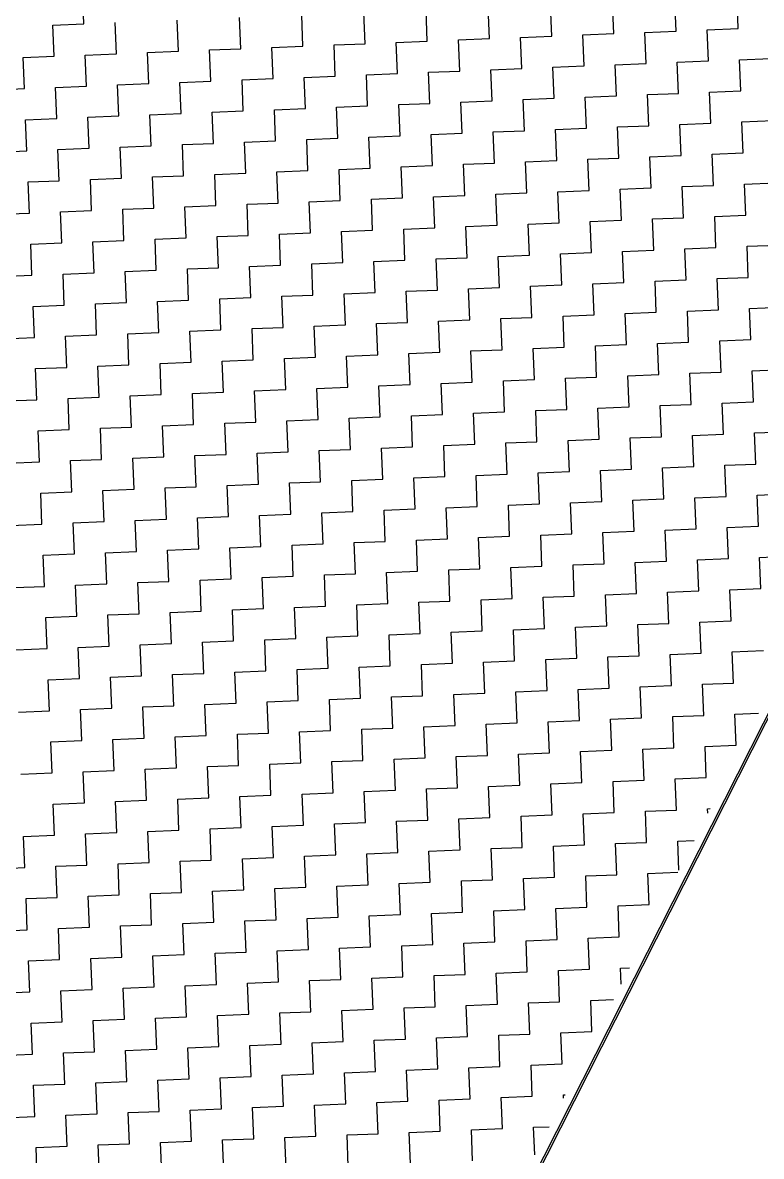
# Model space of a CAD drawing. Header units: metres. Extents: x 281802 to 284768, y 2076477 to 2081449.
# Drawn here: x 282435.3 to 282537.4, y 2077008.6 to 2077165.3 of the extents above; entities that cross this region are included whole.
import ezdxf

# ---------------------------------------------------------------- set-up
doc = ezdxf.new("R2010")
doc.units = ezdxf.units.M
doc.layers.add('POLY_HATCH', color=12, linetype='Continuous')
doc.layers.add('V_BOUND_LINE', color=7, linetype='Continuous')

msp = doc.modelspace()

# ---------------------------------------------------------------- linework, layer by layer
at = {"layer": 'POLY_HATCH', "linetype": 'Continuous'}
for p, q in [((282443.77, 2077165.08), (282443.6, 2077169.38)), ((282534.22, 2077164.44), (282534.05, 2077168.74)), ((282499.83, 2077163.05), (282499.66, 2077167.35)), ((282508.43, 2077163.4), (282508.25, 2077167.69)), ((282517.03, 2077163.74), (282516.85, 2077168.04)), ((282525.62, 2077164.09), (282525.45, 2077168.39)), ((282456.84, 2077161.31), (282456.67, 2077165.6)), ((282465.44, 2077161.65), (282465.27, 2077165.95)), ((282474.04, 2077162), (282473.87, 2077166.3)), ((282482.64, 2077162.35), (282482.46, 2077166.65)), ((282491.23, 2077162.7), (282491.06, 2077167)), ((282439.48, 2077164.91), (282443.77, 2077165.08)), ((282439.65, 2077160.61), (282439.48, 2077164.91)), ((282448.25, 2077160.96), (282448.07, 2077165.26)), ((282521.32, 2077163.92), (282525.62, 2077164.09)), ((282529.92, 2077164.27), (282534.22, 2077164.44)), ((282530.1, 2077159.97), (282529.92, 2077164.27)), ((282486.94, 2077162.52), (282491.23, 2077162.7)), ((282487.11, 2077158.23), (282486.94, 2077162.52)), ((282495.53, 2077162.87), (282499.83, 2077163.05)), ((282495.71, 2077158.57), (282495.53, 2077162.87)), ((282504.13, 2077163.22), (282508.43, 2077163.4)), ((282504.3, 2077158.92), (282504.13, 2077163.22)), ((282512.73, 2077163.57), (282517.03, 2077163.74)), ((282512.9, 2077159.27), (282512.73, 2077163.57)), ((282521.5, 2077159.62), (282521.32, 2077163.92)), ((282443.95, 2077160.78), (282448.25, 2077160.96)), ((282452.55, 2077161.13), (282456.84, 2077161.31)), ((282452.72, 2077156.83), (282452.55, 2077161.13)), ((282461.14, 2077161.48), (282465.44, 2077161.65)), ((282461.32, 2077157.18), (282461.14, 2077161.48)), ((282469.74, 2077161.83), (282474.04, 2077162)), ((282469.91, 2077157.53), (282469.74, 2077161.83)), ((282478.34, 2077162.18), (282482.64, 2077162.35)), ((282478.51, 2077157.88), (282478.34, 2077162.18)), ((282435.35, 2077160.43), (282439.65, 2077160.61)), ((282435.53, 2077156.14), (282435.35, 2077160.43)), ((282444.12, 2077156.48), (282443.95, 2077160.78)), ((282517.2, 2077159.45), (282521.5, 2077159.62)), ((282517.37, 2077155.15), (282517.2, 2077159.45)), ((282525.8, 2077159.79), (282530.1, 2077159.97)), ((282525.97, 2077155.49), (282525.8, 2077159.79)), ((282534.39, 2077160.14), (282538.69, 2077160.32)), ((282534.57, 2077155.84), (282534.39, 2077160.14)), ((282474.21, 2077157.7), (282478.51, 2077157.88)), ((282482.81, 2077158.05), (282487.11, 2077158.23)), ((282482.98, 2077153.75), (282482.81, 2077158.05)), ((282491.41, 2077158.4), (282495.71, 2077158.57)), ((282491.58, 2077154.1), (282491.41, 2077158.4)), ((282500.01, 2077158.75), (282504.3, 2077158.92)), ((282500.18, 2077154.45), (282500.01, 2077158.75)), ((282508.6, 2077159.1), (282512.9, 2077159.27)), ((282508.78, 2077154.8), (282508.6, 2077159.1)), ((282439.82, 2077156.31), (282444.12, 2077156.48)), ((282440, 2077152.01), (282439.82, 2077156.31)), ((282448.42, 2077156.66), (282452.72, 2077156.83)), ((282448.6, 2077152.36), (282448.42, 2077156.66)), ((282457.02, 2077157.01), (282461.32, 2077157.18)), ((282457.19, 2077152.71), (282457.02, 2077157.01)), ((282465.62, 2077157.36), (282469.91, 2077157.53)), ((282465.79, 2077153.06), (282465.62, 2077157.36)), ((282474.39, 2077153.4), (282474.21, 2077157.7)), ((282431.23, 2077155.96), (282435.53, 2077156.14)), ((282504.48, 2077154.62), (282508.78, 2077154.8)), ((282504.65, 2077150.33), (282504.48, 2077154.62)), ((282513.08, 2077154.97), (282517.37, 2077155.15)), ((282513.25, 2077150.67), (282513.08, 2077154.97)), ((282521.67, 2077155.32), (282525.97, 2077155.49)), ((282521.85, 2077151.02), (282521.67, 2077155.32)), ((282530.27, 2077155.67), (282534.57, 2077155.84)), ((282530.44, 2077151.37), (282530.27, 2077155.67)), ((282461.49, 2077152.88), (282465.79, 2077153.06)), ((282470.09, 2077153.23), (282474.39, 2077153.4)), ((282470.26, 2077148.93), (282470.09, 2077153.23)), ((282478.69, 2077153.58), (282482.98, 2077153.75)), ((282478.86, 2077149.28), (282478.69, 2077153.58)), ((282487.28, 2077153.93), (282491.58, 2077154.1)), ((282487.46, 2077149.63), (282487.28, 2077153.93)), ((282495.88, 2077154.28), (282500.18, 2077154.45)), ((282496.05, 2077149.98), (282495.88, 2077154.28)), ((282435.7, 2077151.84), (282440, 2077152.01)), ((282435.87, 2077147.54), (282435.7, 2077151.84)), ((282444.3, 2077152.19), (282448.6, 2077152.36)), ((282444.47, 2077147.89), (282444.3, 2077152.19)), ((282452.89, 2077152.53), (282457.19, 2077152.71)), ((282453.07, 2077148.24), (282452.89, 2077152.53)), ((282461.67, 2077148.58), (282461.49, 2077152.88)), ((282534.74, 2077151.54), (282539.04, 2077151.72)), ((282534.92, 2077147.25), (282534.74, 2077151.54)), ((282491.76, 2077149.8), (282496.05, 2077149.98)), ((282500.35, 2077150.15), (282504.65, 2077150.33)), ((282500.53, 2077145.85), (282500.35, 2077150.15)), ((282508.95, 2077150.5), (282513.25, 2077150.67)), ((282509.12, 2077146.2), (282508.95, 2077150.5)), ((282517.55, 2077150.85), (282521.85, 2077151.02)), ((282517.72, 2077146.55), (282517.55, 2077150.85)), ((282526.15, 2077151.2), (282530.44, 2077151.37)), ((282526.32, 2077146.9), (282526.15, 2077151.2)), ((282457.37, 2077148.41), (282461.67, 2077148.58)), ((282457.54, 2077144.11), (282457.37, 2077148.41)), ((282465.96, 2077148.76), (282470.26, 2077148.93)), ((282466.14, 2077144.46), (282465.96, 2077148.76)), ((282474.56, 2077149.11), (282478.86, 2077149.28)), ((282474.74, 2077144.81), (282474.56, 2077149.11)), ((282483.16, 2077149.45), (282487.46, 2077149.63)), ((282483.33, 2077145.16), (282483.16, 2077149.45)), ((282491.93, 2077145.5), (282491.76, 2077149.8)), ((282431.58, 2077147.36), (282435.87, 2077147.54)), ((282440.17, 2077147.71), (282444.47, 2077147.89)), ((282440.35, 2077143.41), (282440.17, 2077147.71)), ((282448.77, 2077148.06), (282453.07, 2077148.24)), ((282448.94, 2077143.76), (282448.77, 2077148.06)), ((282522.02, 2077146.72), (282526.32, 2077146.9)), ((282530.62, 2077147.07), (282534.92, 2077147.25)), ((282530.79, 2077142.77), (282530.62, 2077147.07)), ((282487.63, 2077145.33), (282491.93, 2077145.5)), ((282487.81, 2077141.03), (282487.63, 2077145.33)), ((282496.23, 2077145.68), (282500.53, 2077145.85)), ((282496.4, 2077141.38), (282496.23, 2077145.68)), ((282504.83, 2077146.03), (282509.12, 2077146.2)), ((282505, 2077141.73), (282504.83, 2077146.03)), ((282513.42, 2077146.38), (282517.72, 2077146.55)), ((282513.6, 2077142.08), (282513.42, 2077146.38)), ((282522.19, 2077142.42), (282522.02, 2077146.72)), ((282444.65, 2077143.59), (282448.94, 2077143.76)), ((282453.24, 2077143.94), (282457.54, 2077144.11)), ((282453.42, 2077139.64), (282453.24, 2077143.94)), ((282461.84, 2077144.29), (282466.14, 2077144.46)), ((282462.01, 2077139.99), (282461.84, 2077144.29)), ((282470.44, 2077144.63), (282474.74, 2077144.81)), ((282470.61, 2077140.33), (282470.44, 2077144.63)), ((282479.03, 2077144.98), (282483.33, 2077145.16)), ((282479.21, 2077140.68), (282479.03, 2077144.98)), ((282436.05, 2077143.24), (282440.35, 2077143.41)), ((282436.22, 2077138.94), (282436.05, 2077143.24)), ((282444.82, 2077139.29), (282444.65, 2077143.59)), ((282517.9, 2077142.25), (282522.19, 2077142.42)), ((282518.07, 2077137.95), (282517.9, 2077142.25)), ((282526.49, 2077142.6), (282530.79, 2077142.77)), ((282526.67, 2077138.3), (282526.49, 2077142.6)), ((282535.09, 2077142.95), (282539.39, 2077143.12)), ((282535.26, 2077138.65), (282535.09, 2077142.95)), ((282474.91, 2077140.51), (282479.21, 2077140.68)), ((282483.51, 2077140.86), (282487.81, 2077141.03)), ((282483.68, 2077136.56), (282483.51, 2077140.86)), ((282492.1, 2077141.21), (282496.4, 2077141.38)), ((282492.28, 2077136.91), (282492.1, 2077141.21)), ((282500.7, 2077141.55), (282505, 2077141.73)), ((282500.88, 2077137.26), (282500.7, 2077141.55)), ((282509.3, 2077141.9), (282513.6, 2077142.08)), ((282509.47, 2077137.6), (282509.3, 2077141.9)), ((282440.52, 2077139.12), (282444.82, 2077139.29)), ((282440.7, 2077134.82), (282440.52, 2077139.12)), ((282449.12, 2077139.46), (282453.42, 2077139.64)), ((282449.29, 2077135.17), (282449.12, 2077139.46)), ((282457.72, 2077139.81), (282462.01, 2077139.99)), ((282457.89, 2077135.51), (282457.72, 2077139.81)), ((282466.31, 2077140.16), (282470.61, 2077140.33)), ((282466.49, 2077135.86), (282466.31, 2077140.16)), ((282475.08, 2077136.21), (282474.91, 2077140.51)), ((282431.92, 2077138.77), (282436.22, 2077138.94)), ((282505.17, 2077137.43), (282509.47, 2077137.6)), ((282505.35, 2077133.13), (282505.17, 2077137.43)), ((282513.77, 2077137.78), (282518.07, 2077137.95)), ((282513.95, 2077133.48), (282513.77, 2077137.78)), ((282522.37, 2077138.13), (282526.67, 2077138.3)), ((282522.54, 2077133.83), (282522.37, 2077138.13)), ((282530.97, 2077138.47), (282535.26, 2077138.65)), ((282531.14, 2077134.18), (282530.97, 2077138.47)), ((282462.19, 2077135.69), (282466.49, 2077135.86)), ((282470.79, 2077136.04), (282475.08, 2077136.21)), ((282470.96, 2077131.74), (282470.79, 2077136.04)), ((282479.38, 2077136.38), (282483.68, 2077136.56)), ((282479.56, 2077132.09), (282479.38, 2077136.38)), ((282487.98, 2077136.73), (282492.28, 2077136.91)), ((282488.15, 2077132.43), (282487.98, 2077136.73)), ((282496.58, 2077137.08), (282500.88, 2077137.26)), ((282496.75, 2077132.78), (282496.58, 2077137.08)), ((282436.4, 2077134.64), (282440.7, 2077134.82)), ((282436.57, 2077130.34), (282436.4, 2077134.64)), ((282444.99, 2077134.99), (282449.29, 2077135.17)), ((282445.17, 2077130.69), (282444.99, 2077134.99)), ((282453.59, 2077135.34), (282457.89, 2077135.51)), ((282453.77, 2077131.04), (282453.59, 2077135.34)), ((282462.36, 2077131.39), (282462.19, 2077135.69)), ((282535.44, 2077134.35), (282539.74, 2077134.52)), ((282535.61, 2077130.05), (282535.44, 2077134.35)), ((282492.45, 2077132.61), (282496.75, 2077132.78)), ((282501.05, 2077132.96), (282505.35, 2077133.13)), ((282501.22, 2077128.66), (282501.05, 2077132.96)), ((282509.65, 2077133.31), (282513.95, 2077133.48)), ((282509.82, 2077129.01), (282509.65, 2077133.31)), ((282518.24, 2077133.65), (282522.54, 2077133.83)), ((282518.42, 2077129.35), (282518.24, 2077133.65)), ((282526.84, 2077134), (282531.14, 2077134.18)), ((282527.02, 2077129.7), (282526.84, 2077134)), ((282458.06, 2077131.22), (282462.36, 2077131.39)), ((282458.24, 2077126.92), (282458.06, 2077131.22)), ((282466.66, 2077131.56), (282470.96, 2077131.74)), ((282466.84, 2077127.26), (282466.66, 2077131.56)), ((282475.26, 2077131.91), (282479.56, 2077132.09)), ((282475.43, 2077127.61), (282475.26, 2077131.91)), ((282483.86, 2077132.26), (282488.15, 2077132.43)), ((282484.03, 2077127.96), (282483.86, 2077132.26)), ((282492.63, 2077128.31), (282492.45, 2077132.61)), ((282432.27, 2077130.17), (282436.57, 2077130.34)), ((282440.87, 2077130.52), (282445.17, 2077130.69)), ((282441.04, 2077126.22), (282440.87, 2077130.52)), ((282449.47, 2077130.87), (282453.77, 2077131.04)), ((282449.64, 2077126.57), (282449.47, 2077130.87)), ((282522.72, 2077129.53), (282527.02, 2077129.7)), ((282531.31, 2077129.88), (282535.61, 2077130.05)), ((282531.49, 2077125.58), (282531.31, 2077129.88)), ((282488.33, 2077128.14), (282492.63, 2077128.31)), ((282488.5, 2077123.84), (282488.33, 2077128.14)), ((282496.93, 2077128.48), (282501.22, 2077128.66)), ((282497.1, 2077124.19), (282496.93, 2077128.48)), ((282505.52, 2077128.83), (282509.82, 2077129.01)), ((282505.7, 2077124.53), (282505.52, 2077128.83)), ((282514.12, 2077129.18), (282518.42, 2077129.35)), ((282514.29, 2077124.88), (282514.12, 2077129.18)), ((282522.89, 2077125.23), (282522.72, 2077129.53)), ((282445.34, 2077126.39), (282449.64, 2077126.57)), ((282453.94, 2077126.74), (282458.24, 2077126.92)), ((282454.11, 2077122.44), (282453.94, 2077126.74)), ((282462.54, 2077127.09), (282466.84, 2077127.26)), ((282462.71, 2077122.79), (282462.54, 2077127.09)), ((282471.13, 2077127.44), (282475.43, 2077127.61)), ((282471.31, 2077123.14), (282471.13, 2077127.44)), ((282479.73, 2077127.79), (282484.03, 2077127.96)), ((282479.91, 2077123.49), (282479.73, 2077127.79)), ((282436.75, 2077126.05), (282441.04, 2077126.22)), ((282436.92, 2077121.75), (282436.75, 2077126.05)), ((282445.52, 2077122.1), (282445.34, 2077126.39)), ((282510, 2077124.71), (282514.29, 2077124.88)), ((282518.59, 2077125.06), (282522.89, 2077125.23)), ((282518.77, 2077120.76), (282518.59, 2077125.06)), ((282527.19, 2077125.4), (282531.49, 2077125.58)), ((282527.36, 2077121.11), (282527.19, 2077125.4)), ((282535.79, 2077125.75), (282540.09, 2077125.93)), ((282535.96, 2077121.45), (282535.79, 2077125.75)), ((282475.61, 2077123.31), (282479.91, 2077123.49)), ((282475.78, 2077119.02), (282475.61, 2077123.31)), ((282484.2, 2077123.66), (282488.5, 2077123.84)), ((282484.38, 2077119.36), (282484.2, 2077123.66)), ((282492.8, 2077124.01), (282497.1, 2077124.19)), ((282492.98, 2077119.71), (282492.8, 2077124.01)), ((282501.4, 2077124.36), (282505.7, 2077124.53)), ((282501.57, 2077120.06), (282501.4, 2077124.36)), ((282510.17, 2077120.41), (282510, 2077124.71)), ((282432.62, 2077121.57), (282436.92, 2077121.75)), ((282441.22, 2077121.92), (282445.52, 2077122.1)), ((282441.39, 2077117.62), (282441.22, 2077121.92)), ((282449.82, 2077122.27), (282454.11, 2077122.44)), ((282449.99, 2077117.97), (282449.82, 2077122.27)), ((282458.41, 2077122.62), (282462.71, 2077122.79)), ((282458.59, 2077118.32), (282458.41, 2077122.62)), ((282467.01, 2077122.97), (282471.31, 2077123.14)), ((282467.18, 2077118.67), (282467.01, 2077122.97)), ((282505.87, 2077120.24), (282510.17, 2077120.41)), ((282506.05, 2077115.94), (282505.87, 2077120.24)), ((282514.47, 2077120.58), (282518.77, 2077120.76)), ((282514.64, 2077116.28), (282514.47, 2077120.58)), ((282523.07, 2077120.93), (282527.36, 2077121.11)), ((282523.24, 2077116.63), (282523.07, 2077120.93)), ((282531.66, 2077121.28), (282535.96, 2077121.45)), ((282531.84, 2077116.98), (282531.66, 2077121.28)), ((282462.89, 2077118.49), (282467.18, 2077118.67)), ((282471.48, 2077118.84), (282475.78, 2077119.02)), ((282471.66, 2077114.54), (282471.48, 2077118.84)), ((282480.08, 2077119.19), (282484.38, 2077119.36)), ((282480.25, 2077114.89), (282480.08, 2077119.19)), ((282488.68, 2077119.54), (282492.98, 2077119.71)), ((282488.85, 2077115.24), (282488.68, 2077119.54)), ((282497.27, 2077119.89), (282501.57, 2077120.06)), ((282497.45, 2077115.59), (282497.27, 2077119.89)), ((282437.09, 2077117.45), (282441.39, 2077117.62)), ((282437.27, 2077113.15), (282437.09, 2077117.45)), ((282445.69, 2077117.8), (282449.99, 2077117.97)), ((282445.86, 2077113.5), (282445.69, 2077117.8)), ((282454.29, 2077118.14), (282458.59, 2077118.32)), ((282454.46, 2077113.85), (282454.29, 2077118.14)), ((282463.06, 2077114.19), (282462.89, 2077118.49)), ((282536.14, 2077117.16), (282540.43, 2077117.33)), ((282536.31, 2077112.86), (282536.14, 2077117.16)), ((282493.15, 2077115.41), (282497.45, 2077115.59)), ((282501.75, 2077115.76), (282506.05, 2077115.94)), ((282501.92, 2077111.46), (282501.75, 2077115.76)), ((282510.34, 2077116.11), (282514.64, 2077116.28)), ((282510.52, 2077111.81), (282510.34, 2077116.11)), ((282518.94, 2077116.46), (282523.24, 2077116.63)), ((282519.12, 2077112.16), (282518.94, 2077116.46)), ((282527.54, 2077116.81), (282531.84, 2077116.98)), ((282527.71, 2077112.51), (282527.54, 2077116.81)), ((282458.76, 2077114.02), (282463.06, 2077114.19)), ((282458.93, 2077109.72), (282458.76, 2077114.02)), ((282467.36, 2077114.37), (282471.66, 2077114.54)), ((282467.53, 2077110.07), (282467.36, 2077114.37)), ((282475.96, 2077114.72), (282480.25, 2077114.89)), ((282476.13, 2077110.42), (282475.96, 2077114.72)), ((282484.55, 2077115.07), (282488.85, 2077115.24)), ((282484.73, 2077110.77), (282484.55, 2077115.07)), ((282493.32, 2077111.12), (282493.15, 2077115.41)), ((282432.97, 2077112.98), (282437.27, 2077113.15)), ((282441.57, 2077113.32), (282445.86, 2077113.5)), ((282441.74, 2077109.03), (282441.57, 2077113.32)), ((282450.16, 2077113.67), (282454.46, 2077113.85)), ((282450.34, 2077109.37), (282450.16, 2077113.67)), ((282523.41, 2077112.33), (282527.71, 2077112.51)), ((282523.59, 2077108.04), (282523.41, 2077112.33)), ((282532.01, 2077112.68), (282536.31, 2077112.86)), ((282532.19, 2077108.38), (282532.01, 2077112.68)), ((282480.43, 2077110.59), (282484.73, 2077110.77)), ((282489.03, 2077110.94), (282493.32, 2077111.12)), ((282489.2, 2077106.64), (282489.03, 2077110.94)), ((282497.62, 2077111.29), (282501.92, 2077111.46)), ((282497.8, 2077106.99), (282497.62, 2077111.29)), ((282506.22, 2077111.64), (282510.52, 2077111.81)), ((282506.39, 2077107.34), (282506.22, 2077111.64)), ((282514.82, 2077111.99), (282519.12, 2077112.16)), ((282514.99, 2077107.69), (282514.82, 2077111.99)), ((282446.04, 2077109.2), (282450.34, 2077109.37)), ((282446.21, 2077104.9), (282446.04, 2077109.2)), ((282454.64, 2077109.55), (282458.93, 2077109.72)), ((282454.81, 2077105.25), (282454.64, 2077109.55)), ((282463.23, 2077109.9), (282467.53, 2077110.07)), ((282463.41, 2077105.6), (282463.23, 2077109.9)), ((282471.83, 2077110.24), (282476.13, 2077110.42)), ((282472, 2077105.95), (282471.83, 2077110.24)), ((282480.6, 2077106.29), (282480.43, 2077110.59)), ((282437.44, 2077108.85), (282441.74, 2077109.03)), ((282437.62, 2077104.55), (282437.44, 2077108.85)), ((282510.69, 2077107.51), (282514.99, 2077107.69)), ((282519.29, 2077107.86), (282523.59, 2077108.04)), ((282519.46, 2077103.56), (282519.29, 2077107.86)), ((282527.89, 2077108.21), (282532.19, 2077108.38)), ((282528.06, 2077103.91), (282527.89, 2077108.21)), ((282536.48, 2077108.56), (282540.78, 2077108.73)), ((282536.66, 2077104.26), (282536.48, 2077108.56)), ((282476.3, 2077106.12), (282480.6, 2077106.29)), ((282476.48, 2077101.82), (282476.3, 2077106.12)), ((282484.9, 2077106.47), (282489.2, 2077106.64)), ((282485.08, 2077102.17), (282484.9, 2077106.47)), ((282493.5, 2077106.82), (282497.8, 2077106.99)), ((282493.67, 2077102.52), (282493.5, 2077106.82)), ((282502.1, 2077107.17), (282506.39, 2077107.34)), ((282502.27, 2077102.87), (282502.1, 2077107.17)), ((282510.87, 2077103.21), (282510.69, 2077107.51)), ((282433.32, 2077104.38), (282437.62, 2077104.55)), ((282441.91, 2077104.73), (282446.21, 2077104.9)), ((282442.09, 2077100.43), (282441.91, 2077104.73)), ((282450.51, 2077105.07), (282454.81, 2077105.25)), ((282450.69, 2077100.78), (282450.51, 2077105.07)), ((282459.11, 2077105.42), (282463.41, 2077105.6)), ((282459.28, 2077101.12), (282459.11, 2077105.42)), ((282467.71, 2077105.77), (282472, 2077105.95)), ((282467.88, 2077101.47), (282467.71, 2077105.77)), ((282506.57, 2077103.04), (282510.87, 2077103.21)), ((282506.74, 2077098.74), (282506.57, 2077103.04)), ((282515.17, 2077103.39), (282519.46, 2077103.56)), ((282515.34, 2077099.09), (282515.17, 2077103.39)), ((282523.76, 2077103.74), (282528.06, 2077103.91)), ((282523.94, 2077099.44), (282523.76, 2077103.74)), ((282532.36, 2077104.09), (282536.66, 2077104.26)), ((282532.53, 2077099.79), (282532.36, 2077104.09)), ((282463.58, 2077101.3), (282467.88, 2077101.47)), ((282472.18, 2077101.65), (282476.48, 2077101.82)), ((282472.35, 2077097.35), (282472.18, 2077101.65)), ((282480.78, 2077102), (282485.08, 2077102.17)), ((282480.95, 2077097.7), (282480.78, 2077102)), ((282489.37, 2077102.34), (282493.67, 2077102.52)), ((282489.55, 2077098.05), (282489.37, 2077102.34)), ((282497.97, 2077102.69), (282502.27, 2077102.87)), ((282498.15, 2077098.39), (282497.97, 2077102.69)), ((282437.79, 2077100.25), (282442.09, 2077100.43)), ((282437.96, 2077095.96), (282437.79, 2077100.25)), ((282446.39, 2077100.6), (282450.69, 2077100.78)), ((282446.56, 2077096.3), (282446.39, 2077100.6)), ((282454.98, 2077100.95), (282459.28, 2077101.12)), ((282455.16, 2077096.65), (282454.98, 2077100.95)), ((282463.76, 2077097), (282463.58, 2077101.3)), ((282528.24, 2077099.61), (282532.53, 2077099.79)), ((282536.83, 2077099.96), (282541.13, 2077100.14)), ((282537.01, 2077095.66), (282536.83, 2077099.96)), ((282493.85, 2077098.22), (282498.15, 2077098.39)), ((282494.02, 2077093.92), (282493.85, 2077098.22)), ((282502.44, 2077098.57), (282506.74, 2077098.74)), ((282502.62, 2077094.27), (282502.44, 2077098.57)), ((282511.04, 2077098.92), (282515.34, 2077099.09)), ((282511.22, 2077094.62), (282511.04, 2077098.92)), ((282519.64, 2077099.26), (282523.94, 2077099.44)), ((282519.81, 2077094.97), (282519.64, 2077099.26)), ((282528.41, 2077095.31), (282528.24, 2077099.61)), ((282450.86, 2077096.48), (282455.16, 2077096.65)), ((282459.46, 2077096.83), (282463.76, 2077097)), ((282459.63, 2077092.53), (282459.46, 2077096.83)), ((282468.05, 2077097.17), (282472.35, 2077097.35)), ((282468.23, 2077092.88), (282468.05, 2077097.17)), ((282476.65, 2077097.52), (282480.95, 2077097.7)), ((282476.83, 2077093.22), (282476.65, 2077097.52)), ((282485.25, 2077097.87), (282489.55, 2077098.05)), ((282485.42, 2077093.57), (282485.25, 2077097.87)), ((282433.67, 2077095.78), (282437.96, 2077095.96)), ((282442.26, 2077096.13), (282446.56, 2077096.3)), ((282442.44, 2077091.83), (282442.26, 2077096.13)), ((282451.03, 2077092.18), (282450.86, 2077096.48)), ((282524.11, 2077095.14), (282528.41, 2077095.31)), ((282524.29, 2077090.84), (282524.11, 2077095.14)), ((282532.71, 2077095.49), (282537.01, 2077095.66)), ((282532.88, 2077091.19), (282532.71, 2077095.49)), ((282481.12, 2077093.4), (282485.42, 2077093.57)), ((282489.72, 2077093.75), (282494.02, 2077093.92)), ((282489.9, 2077089.45), (282489.72, 2077093.75)), ((282498.32, 2077094.1), (282502.62, 2077094.27)), ((282498.49, 2077089.8), (282498.32, 2077094.1)), ((282506.92, 2077094.44), (282511.22, 2077094.62)), ((282507.09, 2077090.14), (282506.92, 2077094.44)), ((282515.51, 2077094.79), (282519.81, 2077094.97)), ((282515.69, 2077090.49), (282515.51, 2077094.79)), ((282446.74, 2077092), (282451.03, 2077092.18)), ((282446.91, 2077087.71), (282446.74, 2077092)), ((282455.33, 2077092.35), (282459.63, 2077092.53)), ((282455.51, 2077088.05), (282455.33, 2077092.35)), ((282463.93, 2077092.7), (282468.23, 2077092.88)), ((282464.1, 2077088.4), (282463.93, 2077092.7)), ((282472.53, 2077093.05), (282476.83, 2077093.22)), ((282472.7, 2077088.75), (282472.53, 2077093.05)), ((282481.3, 2077089.1), (282481.12, 2077093.4)), ((282438.14, 2077091.66), (282442.44, 2077091.83)), ((282438.31, 2077087.36), (282438.14, 2077091.66)), ((282511.39, 2077090.32), (282515.69, 2077090.49)), ((282519.99, 2077090.67), (282524.29, 2077090.84)), ((282520.16, 2077086.37), (282519.99, 2077090.67)), ((282528.58, 2077091.02), (282532.88, 2077091.19)), ((282528.76, 2077086.72), (282528.58, 2077091.02)), ((282537.18, 2077091.36), (282541.48, 2077091.54)), ((282537.36, 2077087.07), (282537.18, 2077091.36)), ((282477, 2077088.93), (282481.3, 2077089.1)), ((282477.17, 2077084.63), (282477, 2077088.93)), ((282485.6, 2077089.27), (282489.9, 2077089.45)), ((282485.77, 2077084.98), (282485.6, 2077089.27)), ((282494.19, 2077089.62), (282498.49, 2077089.8)), ((282494.37, 2077085.32), (282494.19, 2077089.62)), ((282502.79, 2077089.97), (282507.09, 2077090.14)), ((282502.97, 2077085.67), (282502.79, 2077089.97)), ((282511.56, 2077086.02), (282511.39, 2077090.32)), ((282434.01, 2077087.18), (282438.31, 2077087.36)), ((282442.61, 2077087.53), (282446.91, 2077087.71)), ((282442.79, 2077083.23), (282442.61, 2077087.53)), ((282451.21, 2077087.88), (282455.51, 2077088.05)), ((282451.38, 2077083.58), (282451.21, 2077087.88)), ((282459.81, 2077088.23), (282464.1, 2077088.4)), ((282459.98, 2077083.93), (282459.81, 2077088.23)), ((282468.4, 2077088.58), (282472.7, 2077088.75)), ((282468.58, 2077084.28), (282468.4, 2077088.58)), ((282507.26, 2077085.85), (282511.56, 2077086.02)), ((282507.44, 2077081.55), (282507.26, 2077085.85)), ((282515.86, 2077086.19), (282520.16, 2077086.37)), ((282516.04, 2077081.9), (282515.86, 2077086.19)), ((282524.46, 2077086.54), (282528.76, 2077086.72)), ((282524.63, 2077082.24), (282524.46, 2077086.54)), ((282533.06, 2077086.89), (282537.36, 2077087.07)), ((282533.23, 2077082.59), (282533.06, 2077086.89)), ((282464.28, 2077084.1), (282468.58, 2077084.28)), ((282472.88, 2077084.45), (282477.17, 2077084.63)), ((282473.05, 2077080.15), (282472.88, 2077084.45)), ((282481.47, 2077084.8), (282485.77, 2077084.98)), ((282481.65, 2077080.5), (282481.47, 2077084.8)), ((282490.07, 2077085.15), (282494.37, 2077085.32)), ((282490.24, 2077080.85), (282490.07, 2077085.15)), ((282498.67, 2077085.5), (282502.97, 2077085.67)), ((282498.84, 2077081.2), (282498.67, 2077085.5)), ((282438.49, 2077083.06), (282442.79, 2077083.23)), ((282438.66, 2077078.76), (282438.49, 2077083.06)), ((282447.08, 2077083.41), (282451.38, 2077083.58)), ((282447.26, 2077079.11), (282447.08, 2077083.41)), ((282455.68, 2077083.76), (282459.98, 2077083.93)), ((282455.86, 2077079.46), (282455.68, 2077083.76)), ((282464.45, 2077079.81), (282464.28, 2077084.1)), ((282528.93, 2077082.42), (282533.23, 2077082.59)), ((282494.54, 2077081.03), (282498.84, 2077081.2)), ((282494.72, 2077076.73), (282494.54, 2077081.03)), ((282503.14, 2077081.37), (282507.44, 2077081.55)), ((282503.31, 2077077.07), (282503.14, 2077081.37)), ((282511.74, 2077081.72), (282516.04, 2077081.9)), ((282511.91, 2077077.42), (282511.74, 2077081.72)), ((282520.33, 2077082.07), (282524.63, 2077082.24)), ((282520.51, 2077077.77), (282520.33, 2077082.07)), ((282529.11, 2077078.12), (282528.93, 2077082.42)), ((282451.56, 2077079.28), (282455.86, 2077079.46)), ((282460.15, 2077079.63), (282464.45, 2077079.81)), ((282460.33, 2077075.33), (282460.15, 2077079.63)), ((282468.75, 2077079.98), (282473.05, 2077080.15)), ((282468.93, 2077075.68), (282468.75, 2077079.98)), ((282477.35, 2077080.33), (282481.65, 2077080.5)), ((282477.52, 2077076.03), (282477.35, 2077080.33)), ((282485.95, 2077080.68), (282490.24, 2077080.85)), ((282486.12, 2077076.38), (282485.95, 2077080.68)), ((282434.36, 2077078.59), (282438.66, 2077078.76)), ((282442.96, 2077078.93), (282447.26, 2077079.11)), ((282443.13, 2077074.64), (282442.96, 2077078.93)), ((282451.73, 2077074.98), (282451.56, 2077079.28)), ((282524.81, 2077077.95), (282529.11, 2077078.12)), ((282524.98, 2077073.65), (282524.81, 2077077.95)), ((282533.4, 2077078.29), (282537.7, 2077078.47)), ((282533.58, 2077074), (282533.4, 2077078.29)), ((282481.82, 2077076.2), (282486.12, 2077076.38)), ((282490.42, 2077076.55), (282494.72, 2077076.73)), ((282490.59, 2077072.25), (282490.42, 2077076.55)), ((282499.02, 2077076.9), (282503.31, 2077077.07)), ((282499.19, 2077072.6), (282499.02, 2077076.9)), ((282507.61, 2077077.25), (282511.91, 2077077.42)), ((282507.79, 2077072.95), (282507.61, 2077077.25)), ((282516.21, 2077077.6), (282520.51, 2077077.77)), ((282516.38, 2077073.3), (282516.21, 2077077.6)), ((282447.43, 2077074.81), (282451.73, 2077074.98)), ((282447.61, 2077070.51), (282447.43, 2077074.81)), ((282456.03, 2077075.16), (282460.33, 2077075.33)), ((282456.2, 2077070.86), (282456.03, 2077075.16)), ((282464.63, 2077075.51), (282468.93, 2077075.68)), ((282464.8, 2077071.21), (282464.63, 2077075.51)), ((282473.22, 2077075.86), (282477.52, 2077076.03)), ((282473.4, 2077071.56), (282473.22, 2077075.86)), ((282482, 2077071.91), (282481.82, 2077076.2)), ((282438.84, 2077074.46), (282443.13, 2077074.64)), ((282439.01, 2077070.16), (282438.84, 2077074.46)), ((282512.09, 2077073.12), (282516.38, 2077073.3)), ((282520.68, 2077073.47), (282524.98, 2077073.65)), ((282520.86, 2077069.17), (282520.68, 2077073.47)), ((282529.28, 2077073.82), (282533.58, 2077074)), ((282529.45, 2077069.52), (282529.28, 2077073.82)), ((282477.7, 2077071.73), (282482, 2077071.91)), ((282477.87, 2077067.43), (282477.7, 2077071.73)), ((282486.29, 2077072.08), (282490.59, 2077072.25)), ((282486.47, 2077067.78), (282486.29, 2077072.08)), ((282494.89, 2077072.43), (282499.19, 2077072.6)), ((282495.07, 2077068.13), (282494.89, 2077072.43)), ((282503.49, 2077072.78), (282507.79, 2077072.95)), ((282503.66, 2077068.48), (282503.49, 2077072.78)), ((282512.26, 2077068.83), (282512.09, 2077073.12)), ((282434.71, 2077069.99), (282439.01, 2077070.16)), ((282443.31, 2077070.34), (282447.61, 2077070.51)), ((282443.48, 2077066.04), (282443.31, 2077070.34)), ((282451.91, 2077070.69), (282456.2, 2077070.86)), ((282452.08, 2077066.39), (282451.91, 2077070.69)), ((282460.5, 2077071.03), (282464.8, 2077071.21)), ((282460.68, 2077066.74), (282460.5, 2077071.03)), ((282469.1, 2077071.38), (282473.4, 2077071.56)), ((282469.27, 2077067.08), (282469.1, 2077071.38)), ((282499.36, 2077068.3), (282503.66, 2077068.48)), ((282507.96, 2077068.65), (282512.26, 2077068.83)), ((282508.14, 2077064.35), (282507.96, 2077068.65)), ((282516.56, 2077069), (282520.86, 2077069.17)), ((282516.73, 2077064.7), (282516.56, 2077069)), ((282525.16, 2077069.35), (282529.45, 2077069.52)), ((282525.33, 2077065.05), (282525.16, 2077069.35)), ((282533.75, 2077069.7), (282537.02, 2077069.83)), ((282533.93, 2077065.4), (282533.75, 2077069.7)), ((282464.98, 2077066.91), (282469.27, 2077067.08)), ((282465.15, 2077062.61), (282464.98, 2077066.91)), ((282473.57, 2077067.26), (282477.87, 2077067.43)), ((282473.75, 2077062.96), (282473.57, 2077067.26)), ((282482.17, 2077067.61), (282486.47, 2077067.78)), ((282482.34, 2077063.31), (282482.17, 2077067.61)), ((282490.77, 2077067.96), (282495.07, 2077068.13)), ((282490.94, 2077063.66), (282490.77, 2077067.96)), ((282499.54, 2077064), (282499.36, 2077068.3)), ((282439.18, 2077065.86), (282443.48, 2077066.04)), ((282439.36, 2077061.57), (282439.18, 2077065.86)), ((282447.78, 2077066.21), (282452.08, 2077066.39)), ((282447.96, 2077061.91), (282447.78, 2077066.21)), ((282456.38, 2077066.56), (282460.68, 2077066.74)), ((282456.55, 2077062.26), (282456.38, 2077066.56)), ((282529.63, 2077065.22), (282533.93, 2077065.4)), ((282495.24, 2077063.83), (282499.54, 2077064)), ((282495.41, 2077059.53), (282495.24, 2077063.83)), ((282503.84, 2077064.18), (282508.14, 2077064.35)), ((282504.01, 2077059.88), (282503.84, 2077064.18)), ((282512.43, 2077064.53), (282516.73, 2077064.7)), ((282512.61, 2077060.23), (282512.43, 2077064.53)), ((282521.03, 2077064.88), (282525.33, 2077065.05)), ((282521.21, 2077060.58), (282521.03, 2077064.88)), ((282529.8, 2077060.93), (282529.63, 2077065.22)), ((282452.25, 2077062.09), (282456.55, 2077062.26)), ((282460.85, 2077062.44), (282465.15, 2077062.61)), ((282461.03, 2077058.14), (282460.85, 2077062.44)), ((282469.45, 2077062.79), (282473.75, 2077062.96)), ((282469.62, 2077058.49), (282469.45, 2077062.79)), ((282478.05, 2077063.13), (282482.34, 2077063.31)), ((282478.22, 2077058.84), (282478.05, 2077063.13)), ((282486.64, 2077063.48), (282490.94, 2077063.66)), ((282486.82, 2077059.18), (282486.64, 2077063.48)), ((282435.06, 2077061.39), (282439.36, 2077061.57)), ((282443.66, 2077061.74), (282447.96, 2077061.91)), ((282443.83, 2077057.44), (282443.66, 2077061.74)), ((282452.43, 2077057.79), (282452.25, 2077062.09)), ((282525.5, 2077060.75), (282529.8, 2077060.93)), ((282525.68, 2077056.45), (282525.5, 2077060.75)), ((282482.52, 2077059.01), (282486.82, 2077059.18)), ((282491.12, 2077059.36), (282495.41, 2077059.53)), ((282491.29, 2077055.06), (282491.12, 2077059.36)), ((282499.71, 2077059.71), (282504.01, 2077059.88)), ((282499.89, 2077055.41), (282499.71, 2077059.71)), ((282508.31, 2077060.05), (282512.61, 2077060.23)), ((282508.48, 2077055.76), (282508.31, 2077060.05)), ((282516.91, 2077060.4), (282521.21, 2077060.58)), ((282517.08, 2077056.1), (282516.91, 2077060.4)), ((282448.13, 2077057.62), (282452.43, 2077057.79)), ((282448.3, 2077053.32), (282448.13, 2077057.62)), ((282456.73, 2077057.96), (282461.03, 2077058.14)), ((282456.9, 2077053.67), (282456.73, 2077057.96)), ((282465.32, 2077058.31), (282469.62, 2077058.49)), ((282465.5, 2077054.01), (282465.32, 2077058.31)), ((282473.92, 2077058.66), (282478.22, 2077058.84)), ((282474.1, 2077054.36), (282473.92, 2077058.66)), ((282482.69, 2077054.71), (282482.52, 2077059.01)), ((282439.53, 2077057.27), (282443.83, 2077057.44)), ((282439.71, 2077052.97), (282439.53, 2077057.27)), ((282512.78, 2077055.93), (282517.08, 2077056.1)), ((282512.96, 2077051.63), (282512.78, 2077055.93)), ((282521.38, 2077056.28), (282525.68, 2077056.45)), ((282521.55, 2077051.98), (282521.38, 2077056.28)), ((282529.98, 2077056.63), (282530.33, 2077056.64)), ((282530, 2077055.99), (282529.98, 2077056.63)), ((282469.8, 2077054.19), (282474.1, 2077054.36)), ((282478.39, 2077054.54), (282482.69, 2077054.71)), ((282478.57, 2077050.24), (282478.39, 2077054.54)), ((282486.99, 2077054.89), (282491.29, 2077055.06)), ((282487.17, 2077050.59), (282486.99, 2077054.89)), ((282495.59, 2077055.23), (282499.89, 2077055.41)), ((282495.76, 2077050.93), (282495.59, 2077055.23)), ((282504.19, 2077055.58), (282508.48, 2077055.76)), ((282504.36, 2077051.28), (282504.19, 2077055.58)), ((282435.41, 2077052.79), (282439.71, 2077052.97)), ((282435.58, 2077048.5), (282435.41, 2077052.79)), ((282444, 2077053.14), (282448.3, 2077053.32)), ((282444.18, 2077048.84), (282444, 2077053.14)), ((282452.6, 2077053.49), (282456.9, 2077053.67)), ((282452.78, 2077049.19), (282452.6, 2077053.49)), ((282461.2, 2077053.84), (282465.5, 2077054.01)), ((282461.37, 2077049.54), (282461.2, 2077053.84)), ((282469.97, 2077049.89), (282469.8, 2077054.19)), ((282500.06, 2077051.11), (282504.36, 2077051.28)), ((282508.66, 2077051.46), (282512.96, 2077051.63)), ((282508.83, 2077047.16), (282508.66, 2077051.46)), ((282517.26, 2077051.81), (282521.55, 2077051.98)), ((282517.43, 2077047.51), (282517.26, 2077051.81)), ((282525.85, 2077052.15), (282528.11, 2077052.25)), ((282526.02, 2077048.12), (282525.85, 2077052.15)), ((282465.67, 2077049.72), (282469.97, 2077049.89)), ((282465.85, 2077045.42), (282465.67, 2077049.72)), ((282474.27, 2077050.06), (282478.57, 2077050.24)), ((282474.44, 2077045.77), (282474.27, 2077050.06)), ((282482.87, 2077050.41), (282487.17, 2077050.59)), ((282483.04, 2077046.11), (282482.87, 2077050.41)), ((282491.46, 2077050.76), (282495.76, 2077050.93)), ((282491.64, 2077046.46), (282491.46, 2077050.76)), ((282500.24, 2077046.81), (282500.06, 2077051.11)), ((282431.28, 2077048.32), (282435.58, 2077048.5)), ((282439.88, 2077048.67), (282444.18, 2077048.84)), ((282440.05, 2077044.37), (282439.88, 2077048.67)), ((282448.48, 2077049.02), (282452.78, 2077049.19)), ((282448.65, 2077044.72), (282448.48, 2077049.02)), ((282457.07, 2077049.37), (282461.37, 2077049.54)), ((282457.25, 2077045.07), (282457.07, 2077049.37)), ((282495.94, 2077046.64), (282500.24, 2077046.81)), ((282496.11, 2077042.34), (282495.94, 2077046.64)), ((282504.53, 2077046.98), (282508.83, 2077047.16)), ((282504.71, 2077042.69), (282504.53, 2077046.98)), ((282513.13, 2077047.33), (282517.43, 2077047.51)), ((282513.31, 2077043.03), (282513.13, 2077047.33)), ((282521.73, 2077047.68), (282525.88, 2077047.85)), ((282521.9, 2077043.38), (282521.73, 2077047.68)), ((282452.95, 2077044.89), (282457.25, 2077045.07)), ((282461.55, 2077045.24), (282465.85, 2077045.42)), ((282461.72, 2077040.94), (282461.55, 2077045.24)), ((282470.14, 2077045.59), (282474.44, 2077045.77)), ((282470.32, 2077041.29), (282470.14, 2077045.59)), ((282478.74, 2077045.94), (282483.04, 2077046.11)), ((282478.92, 2077041.64), (282478.74, 2077045.94)), ((282487.34, 2077046.29), (282491.64, 2077046.46)), ((282487.51, 2077041.99), (282487.34, 2077046.29)), ((282435.76, 2077044.2), (282440.05, 2077044.37)), ((282435.93, 2077039.9), (282435.76, 2077044.2)), ((282444.35, 2077044.55), (282448.65, 2077044.72)), ((282444.53, 2077040.25), (282444.35, 2077044.55)), ((282453.12, 2077040.6), (282452.95, 2077044.89)), ((282483.21, 2077041.82), (282487.51, 2077041.99)), ((282491.81, 2077042.16), (282496.11, 2077042.34)), ((282491.99, 2077037.86), (282491.81, 2077042.16)), ((282500.41, 2077042.51), (282504.71, 2077042.69)), ((282500.58, 2077038.21), (282500.41, 2077042.51)), ((282509.01, 2077042.86), (282513.31, 2077043.03)), ((282509.18, 2077038.56), (282509.01, 2077042.86)), ((282517.6, 2077043.21), (282521.9, 2077043.38)), ((282517.78, 2077038.91), (282517.6, 2077043.21)), ((282448.83, 2077040.42), (282453.12, 2077040.6)), ((282449, 2077036.12), (282448.83, 2077040.42)), ((282457.42, 2077040.77), (282461.72, 2077040.94)), ((282457.6, 2077036.47), (282457.42, 2077040.77)), ((282466.02, 2077041.12), (282470.32, 2077041.29)), ((282466.19, 2077036.82), (282466.02, 2077041.12)), ((282474.62, 2077041.47), (282478.92, 2077041.64)), ((282474.79, 2077037.17), (282474.62, 2077041.47)), ((282483.39, 2077037.52), (282483.21, 2077041.82)), ((282431.63, 2077039.72), (282435.93, 2077039.9)), ((282440.23, 2077040.07), (282444.53, 2077040.25)), ((282440.4, 2077035.77), (282440.23, 2077040.07)), ((282513.48, 2077038.74), (282517.78, 2077038.91)), ((282513.65, 2077034.44), (282513.48, 2077038.74)), ((282470.49, 2077036.99), (282474.79, 2077037.17)), ((282479.09, 2077037.34), (282483.39, 2077037.52)), ((282479.26, 2077033.04), (282479.09, 2077037.34)), ((282487.69, 2077037.69), (282491.99, 2077037.86)), ((282487.86, 2077033.39), (282487.69, 2077037.69)), ((282496.28, 2077038.04), (282500.58, 2077038.21)), ((282496.46, 2077033.74), (282496.28, 2077038.04)), ((282504.88, 2077038.39), (282509.18, 2077038.56)), ((282505.06, 2077034.09), (282504.88, 2077038.39)), ((282436.1, 2077035.6), (282440.4, 2077035.77)), ((282436.28, 2077031.3), (282436.1, 2077035.6)), ((282444.7, 2077035.95), (282449, 2077036.12)), ((282444.88, 2077031.65), (282444.7, 2077035.95)), ((282453.3, 2077036.3), (282457.6, 2077036.47)), ((282453.47, 2077032), (282453.3, 2077036.3)), ((282461.9, 2077036.65), (282466.19, 2077036.82)), ((282462.07, 2077032.35), (282461.9, 2077036.65)), ((282470.67, 2077032.7), (282470.49, 2077036.99)), ((282500.76, 2077033.91), (282505.06, 2077034.09)), ((282509.35, 2077034.26), (282513.65, 2077034.44)), ((282509.53, 2077029.96), (282509.35, 2077034.26)), ((282517.95, 2077034.61), (282519.2, 2077034.66)), ((282518.04, 2077032.38), (282517.95, 2077034.61)), ((282466.37, 2077032.52), (282470.67, 2077032.7)), ((282466.54, 2077028.22), (282466.37, 2077032.52)), ((282474.97, 2077032.87), (282479.26, 2077033.04)), ((282475.14, 2077028.57), (282474.97, 2077032.87)), ((282483.56, 2077033.22), (282487.86, 2077033.39)), ((282483.74, 2077028.92), (282483.56, 2077033.22)), ((282492.16, 2077033.57), (282496.46, 2077033.74)), ((282492.33, 2077029.27), (282492.16, 2077033.57)), ((282500.93, 2077029.62), (282500.76, 2077033.91)), ((282431.98, 2077031.13), (282436.28, 2077031.3)), ((282440.58, 2077031.48), (282444.88, 2077031.65)), ((282440.75, 2077027.18), (282440.58, 2077031.48)), ((282449.17, 2077031.82), (282453.47, 2077032)), ((282449.35, 2077027.53), (282449.17, 2077031.82)), ((282457.77, 2077032.17), (282462.07, 2077032.35)), ((282457.95, 2077027.87), (282457.77, 2077032.17)), ((282496.63, 2077029.44), (282500.93, 2077029.62)), ((282496.81, 2077025.14), (282496.63, 2077029.44)), ((282505.23, 2077029.79), (282509.53, 2077029.96)), ((282505.4, 2077025.49), (282505.23, 2077029.79)), ((282513.83, 2077030.14), (282516.97, 2077030.27)), ((282514, 2077025.84), (282513.83, 2077030.14)), ((282453.65, 2077027.7), (282457.95, 2077027.87)), ((282462.24, 2077028.05), (282466.54, 2077028.22)), ((282462.42, 2077023.75), (282462.24, 2077028.05)), ((282470.84, 2077028.4), (282475.14, 2077028.57)), ((282471.02, 2077024.1), (282470.84, 2077028.4)), ((282479.44, 2077028.75), (282483.74, 2077028.92)), ((282479.61, 2077024.45), (282479.44, 2077028.75)), ((282488.04, 2077029.09), (282492.33, 2077029.27)), ((282488.21, 2077024.79), (282488.04, 2077029.09)), ((282436.45, 2077027), (282440.75, 2077027.18)), ((282436.63, 2077022.7), (282436.45, 2077027)), ((282445.05, 2077027.35), (282449.35, 2077027.53)), ((282445.22, 2077023.05), (282445.05, 2077027.35)), ((282453.82, 2077023.4), (282453.65, 2077027.7)), ((282483.91, 2077024.62), (282488.21, 2077024.79)), ((282484.09, 2077020.32), (282483.91, 2077024.62)), ((282492.51, 2077024.97), (282496.81, 2077025.14)), ((282492.68, 2077020.67), (282492.51, 2077024.97)), ((282501.11, 2077025.32), (282505.4, 2077025.49)), ((282501.28, 2077021.02), (282501.11, 2077025.32)), ((282509.7, 2077025.67), (282514, 2077025.84)), ((282509.88, 2077021.37), (282509.7, 2077025.67)), ((282440.93, 2077022.88), (282445.22, 2077023.05)), ((282449.52, 2077023.23), (282453.82, 2077023.4)), ((282449.7, 2077018.93), (282449.52, 2077023.23)), ((282458.12, 2077023.58), (282462.42, 2077023.75)), ((282458.29, 2077019.28), (282458.12, 2077023.58)), ((282466.72, 2077023.92), (282471.02, 2077024.1)), ((282466.89, 2077019.63), (282466.72, 2077023.92)), ((282475.31, 2077024.27), (282479.61, 2077024.45)), ((282475.49, 2077019.97), (282475.31, 2077024.27)), ((282432.33, 2077022.53), (282436.63, 2077022.7)), ((282441.1, 2077018.58), (282440.93, 2077022.88)), ((282471.19, 2077019.8), (282475.49, 2077019.97)), ((282479.79, 2077020.15), (282484.09, 2077020.32)), ((282479.96, 2077015.85), (282479.79, 2077020.15)), ((282488.38, 2077020.5), (282492.68, 2077020.67)), ((282488.56, 2077016.2), (282488.38, 2077020.5)), ((282496.98, 2077020.84), (282501.28, 2077021.02)), ((282497.16, 2077016.55), (282496.98, 2077020.84)), ((282505.58, 2077021.19), (282509.88, 2077021.37)), ((282505.75, 2077016.89), (282505.58, 2077021.19)), ((282436.8, 2077018.41), (282441.1, 2077018.58)), ((282436.98, 2077014.11), (282436.8, 2077018.41)), ((282445.4, 2077018.75), (282449.7, 2077018.93)), ((282445.57, 2077014.46), (282445.4, 2077018.75)), ((282454, 2077019.1), (282458.29, 2077019.28)), ((282454.17, 2077014.8), (282454, 2077019.1)), ((282462.59, 2077019.45), (282466.89, 2077019.63)), ((282462.77, 2077015.15), (282462.59, 2077019.45)), ((282471.36, 2077015.5), (282471.19, 2077019.8)), ((282501.45, 2077016.72), (282505.75, 2077016.89)), ((282510.05, 2077017.07), (282510.29, 2077017.08)), ((282510.07, 2077016.65), (282510.05, 2077017.07)), ((282467.07, 2077015.33), (282471.36, 2077015.5)), ((282467.24, 2077011.03), (282467.07, 2077015.33)), ((282475.66, 2077015.68), (282479.96, 2077015.85)), ((282475.84, 2077011.38), (282475.66, 2077015.68)), ((282484.26, 2077016.02), (282488.56, 2077016.2)), ((282484.43, 2077011.72), (282484.26, 2077016.02)), ((282492.86, 2077016.37), (282497.16, 2077016.55)), ((282493.03, 2077012.07), (282492.86, 2077016.37)), ((282501.63, 2077012.42), (282501.45, 2077016.72)), ((282432.68, 2077013.93), (282436.98, 2077014.11)), ((282441.27, 2077014.28), (282445.57, 2077014.46)), ((282441.45, 2077009.98), (282441.27, 2077014.28)), ((282449.87, 2077014.63), (282454.17, 2077014.8)), ((282450.05, 2077010.33), (282449.87, 2077014.63)), ((282458.47, 2077014.98), (282462.77, 2077015.15)), ((282458.64, 2077010.68), (282458.47, 2077014.98)), ((282488.73, 2077011.9), (282493.03, 2077012.07)), ((282497.33, 2077012.25), (282501.63, 2077012.42)), ((282497.5, 2077007.95), (282497.33, 2077012.25)), ((282505.93, 2077012.6), (282508.06, 2077012.68)), ((282506.08, 2077008.78), (282505.93, 2077012.6)), ((282454.34, 2077010.51), (282458.64, 2077010.68)), ((282454.52, 2077006.21), (282454.34, 2077010.51)), ((282462.94, 2077010.85), (282467.24, 2077011.03)), ((282463.12, 2077006.56), (282462.94, 2077010.85)), ((282471.54, 2077011.2), (282475.84, 2077011.38)), ((282471.71, 2077006.9), (282471.54, 2077011.2)), ((282480.14, 2077011.55), (282484.43, 2077011.72)), ((282480.31, 2077007.25), (282480.14, 2077011.55)), ((282488.91, 2077007.6), (282488.73, 2077011.9)), ((282437.15, 2077009.81), (282441.45, 2077009.98)), ((282437.32, 2077005.51), (282437.15, 2077009.81)), ((282445.75, 2077010.16), (282450.05, 2077010.33)), ((282445.92, 2077005.86), (282445.75, 2077010.16))]:
    msp.add_line(p, q, dxfattribs=at)
at = {"layer": 'POLY_HATCH'}
msp.add_line((282373.25, 2076743.25), (282539.94, 2077072.24), dxfattribs=at)
at = {"layer": 'V_BOUND_LINE'}
msp.add_line((282372.83, 2076743.02), (282539.52, 2077072.01), dxfattribs=at)

doc.saveas('drawing.dxf')
